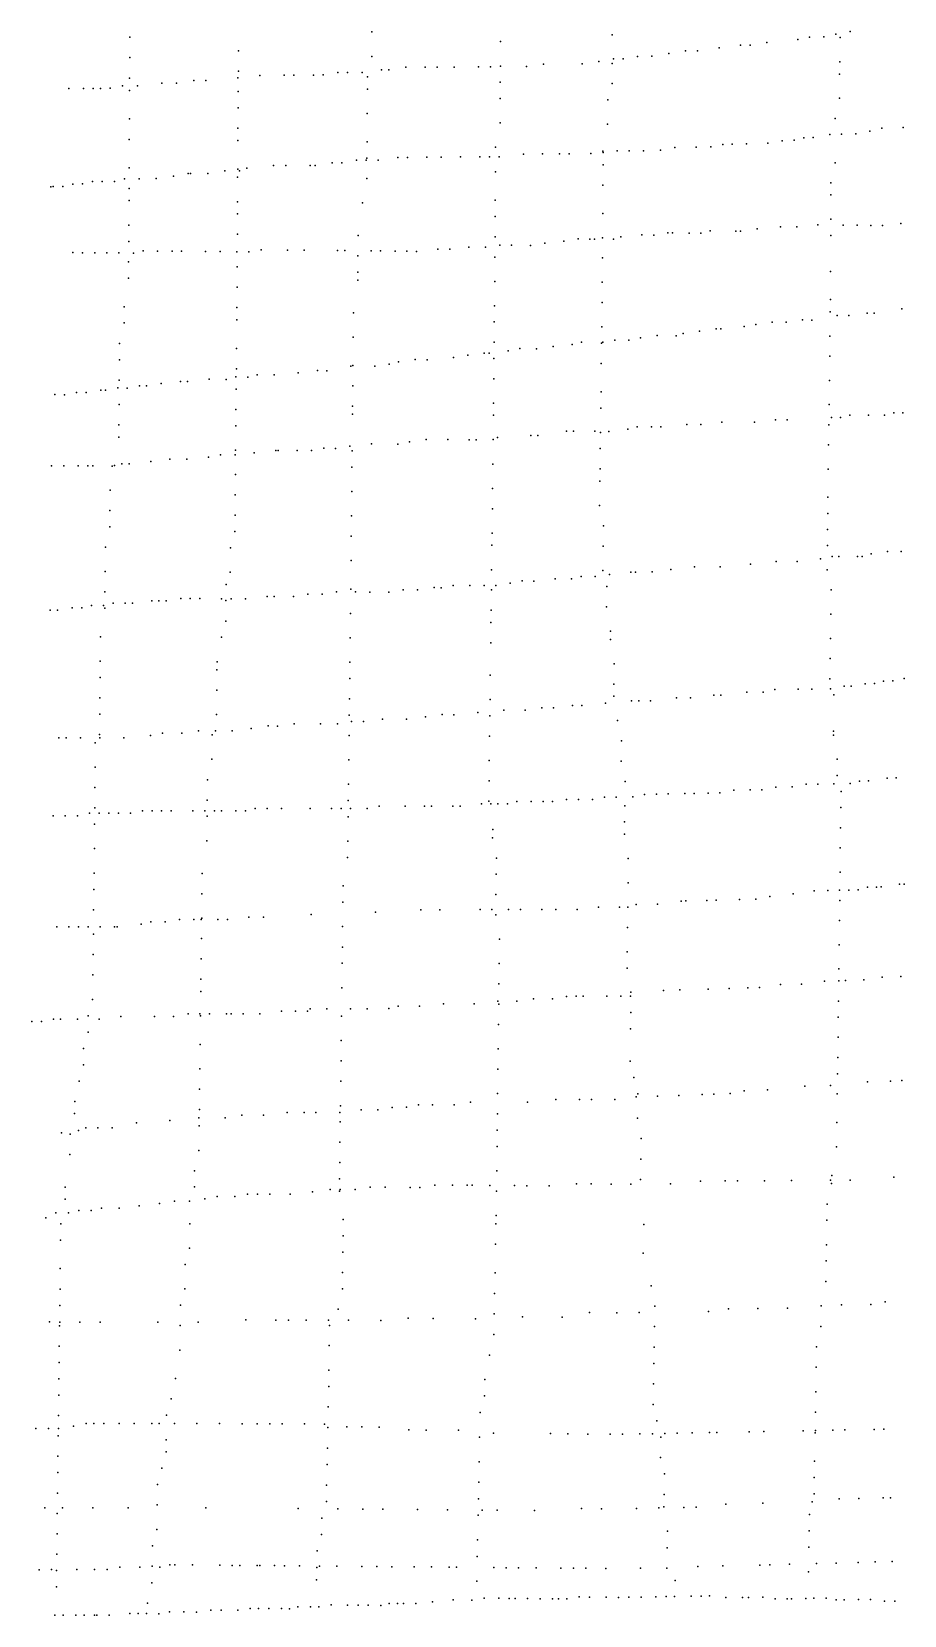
# Model space of a CAD drawing. Header units: metres. Extents: x 694845 to 695018, y 7627495 to 7627806.
# Drawn here: x 694844.9 to 694930.5, y 7627495.2 to 7627650.6 of the extents above; entities that cross this region are included whole.
import ezdxf

# ---------------------------------------------------------------- set-up
doc = ezdxf.new("R2010")
doc.units = ezdxf.units.M

msp = doc.modelspace()

# ---------------------------------------------------------------- linework, layer by layer
at = {"layer": 'Pontos'}
for p in [(694878.28, 7627650.55, 410), (694901.87, 7627650.26, 419), (694923.8, 7627650.32, 427), (694925.19, 7627650.58, 427), (694854.54, 7627650.03, 401), (694865.19, 7627648.7, 404), (694890.9, 7627649.6, 415), (694909.05, 7627648.69, 422), (694910.22, 7627648.71, 423), (694912.34, 7627648.98, 423), (694914.45, 7627649.25, 424), (694915.39, 7627649.26, 424), (694917.03, 7627649.52, 425), (694920.06, 7627649.8, 426), (694921.23, 7627650.05, 426), (694922.63, 7627650.08, 427), (694924.21, 7627649.99, 427), (694854.52, 7627648.03, 401), (694878.27, 7627648.15, 410), (694881.6, 7627647.08, 411), (694883.5, 7627647.09, 412), (694884.69, 7627647.1, 413), (694886.35, 7627647.11, 414), (694888.73, 7627647.12, 415), (694889.91, 7627647.13, 415), (694890.89, 7627647.2, 415), (694893.46, 7627647.15, 416), (694895.12, 7627647.4, 417), (694898.9, 7627647.42, 418), (694900.56, 7627647.66, 419), (694901.85, 7627647.47, 420), (694901.97, 7627647.9, 420), (694902.92, 7627647.91, 420), (694904.33, 7627648.15, 420), (694905.75, 7627648.17, 421), (694907.4, 7627648.43, 422), (694924.19, 7627647.61, 427), (694854.51, 7627646.02, 401), (694859.12, 7627645.53, 401), (694860.8, 7627645.77, 402), (694862, 7627645.78, 402), (694865.12, 7627646.04, 403), (694865.18, 7627646.7, 403), (694867.28, 7627646.28, 404), (694869.67, 7627646.3, 406), (694870.63, 7627646.31, 406), (694872.54, 7627646.32, 407), (694873.49, 7627646.33, 407), (694874.93, 7627646.57, 408), (694875.88, 7627646.57, 409), (694877.31, 7627646.58, 409), (694877.84, 7627646.15, 409), (694879.22, 7627646.83, 410), (694879.93, 7627646.83, 410), (694890.88, 7627645.61, 415), (694924.17, 7627646.42, 427), (694848.53, 7627645.01, 403), (694849.97, 7627645, 402), (694850.93, 7627645, 402), (694851.65, 7627645.01, 402), (694852.61, 7627645.02, 402), (694853.82, 7627645.26, 401), (694854.5, 7627644.82, 401), (694855.27, 7627645.27, 401), (694857.67, 7627645.52, 401), (694865.16, 7627644.7, 404), (694877.84, 7627644.95, 409), (694890.86, 7627644.01, 415), (694901.84, 7627645.48, 420), (694924.16, 7627644.04, 428), (694865.15, 7627643.1, 404), (694877.82, 7627642.56, 409), (694901.42, 7627643.89, 420), (694854.49, 7627642.01, 402), (694865.14, 7627641.1, 404), (694890.85, 7627641.62, 415), (694901.4, 7627641.5, 420), (694923.75, 7627642.07, 428), (694928.31, 7627641.1, 430), (694930.39, 7627641.16, 431), (694854.48, 7627640.01, 402), (694865.14, 7627639.89, 404), (694877.8, 7627639.76, 409), (694912.7, 7627639.52, 425), (694913.63, 7627639.54, 425), (694915.04, 7627639.57, 426), (694917.14, 7627639.62, 427), (694918.54, 7627639.88, 427), (694919.71, 7627639.92, 428), (694920.65, 7627640.17, 428), (694921.58, 7627640.2, 428), (694923.21, 7627640.48, 429), (694924.37, 7627640.52, 429), (694925.76, 7627640.56, 429), (694927.15, 7627640.83, 430), (694876.76, 7627637.96, 409), (694877.71, 7627637.97, 409), (694877.79, 7627638.16, 409), (694878.9, 7627637.98, 410), (694880.81, 7627638.23, 410), (694881.76, 7627638.24, 411), (694883.66, 7627638.25, 412), (694885.09, 7627638.27, 412), (694886.98, 7627638.28, 413), (694888.88, 7627638.3, 414), (694889.83, 7627638.31, 414), (694890.42, 7627639.23, 415), (694890.77, 7627638.31, 415), (694893.14, 7627638.57, 416), (694895.03, 7627638.58, 417), (694896.69, 7627638.6, 417), (694897.63, 7627638.6, 418), (694899.75, 7627638.62, 419), (694900.93, 7627638.86, 420), (694900.97, 7627638.72, 420), (694902.35, 7627638.87, 420), (694903.52, 7627638.88, 421), (694904.94, 7627638.9, 421), (694906.59, 7627638.94, 422), (694908, 7627639.2, 423), (694910.11, 7627639.24, 424), (694911.52, 7627639.27, 424), (694854.46, 7627637.2, 402), (694858.81, 7627636.41, 402), (694860.25, 7627636.65, 403), (694860.49, 7627636.66, 403), (694862.17, 7627636.67, 404), (694863.85, 7627636.92, 404), (694865.11, 7627636.29, 405), (694865.12, 7627637.09, 405), (694865.29, 7627636.93, 405), (694866.01, 7627637.17, 405), (694868.64, 7627637.43, 406), (694869.84, 7627637.44, 406), (694872.23, 7627637.46, 407), (694872.7, 7627637.46, 407), (694874.38, 7627637.71, 408), (694875.33, 7627637.72, 408), (694890.41, 7627636.83, 414), (694900.96, 7627637.52, 420), (694923.73, 7627637.71, 430), (694846.77, 7627635.36, 403), (694847.01, 7627635.37, 403), (694847.97, 7627635.37, 403), (694848.94, 7627635.62, 403), (694849.9, 7627635.63, 403), (694850.87, 7627635.87, 403), (694851.83, 7627635.88, 403), (694853.04, 7627635.89, 403), (694854, 7627636.13, 403), (694854.45, 7627635.2, 403), (694855.45, 7627636.14, 402), (694857.13, 7627636.16, 402), (694877.78, 7627636.16, 409), (694900.95, 7627635.53, 420), (694923.32, 7627635.73, 430), (694854.45, 7627634, 403), (694865.1, 7627633.89, 405), (694877.36, 7627633.77, 409), (694890.39, 7627634.04, 414), (694923.31, 7627634.55, 430), (694854.43, 7627631.6, 403), (694865.09, 7627632.69, 405), (694890.37, 7627632.45, 414), (694900.93, 7627632.75, 420), (694922.02, 7627631.61, 430), (694923.3, 7627632.18, 431), (694924.52, 7627631.59, 431), (694925.88, 7627631.58, 432), (694927.24, 7627631.56, 433), (694928.37, 7627631.55, 433), (694930.19, 7627631.76, 434), (694854.43, 7627629.99, 403), (694865.08, 7627630.69, 405), (694876.93, 7627630.58, 409), (694890.36, 7627630.46, 414), (694897.11, 7627630.03, 418), (694898.51, 7627630.24, 418), (694899.67, 7627630.23, 419), (694900.13, 7627630.22, 419), (694900.91, 7627630.36, 420), (694901.99, 7627630.21, 420), (694902.69, 7627630.43, 421), (694904.77, 7627630.64, 422), (694905.93, 7627630.62, 423), (694907.32, 7627630.84, 423), (694907.78, 7627630.84, 424), (694909.4, 7627630.82, 425), (694910.55, 7627630.81, 425), (694911.48, 7627631.03, 426), (694914, 7627631.01, 427), (694914.46, 7627631, 427), (694916.07, 7627631.22, 428), (694918.36, 7627631.42, 429), (694919.96, 7627631.41, 430), (694923.3, 7627630.59, 431), (694848.95, 7627628.9, 403), (694849.9, 7627628.89, 403), (694851.09, 7627628.88, 403), (694852.27, 7627628.87, 403), (694853.46, 7627628.86, 404), (694854.88, 7627628.84, 404), (694855.83, 7627629.07, 404), (694857.25, 7627629.05, 404), (694858.67, 7627629.04, 404), (694859.61, 7627629.03, 404), (694861.97, 7627629, 405), (694863.39, 7627628.99, 405), (694865.04, 7627628.97, 406), (694866.22, 7627628.96, 406), (694867.4, 7627629.18, 406), (694869.99, 7627629.15, 407), (694871.63, 7627629.14, 407), (694874.92, 7627629.1, 408), (694875.63, 7627629.1, 408), (694876.91, 7627628.59, 409), (694878.2, 7627629.07, 409), (694879.14, 7627629.06, 409), (694880.55, 7627629.05, 410), (694881.72, 7627629.03, 410), (694882.65, 7627629.02, 410), (694884.76, 7627629.23, 411), (694885.93, 7627629.22, 411), (694887.79, 7627629.43, 412), (694889.43, 7627629.42, 413), (694890.35, 7627628.46, 414), (694890.83, 7627629.63, 414), (694891.99, 7627629.62, 415), (694893.85, 7627629.6, 416), (694895.25, 7627629.82, 417), (694854.41, 7627627.99, 404), (694865.06, 7627627.5, 406), (694876.9, 7627626.99, 409), (694900.89, 7627628.37, 420), (694923.28, 7627627.04, 432), (694854.41, 7627626.39, 404), (694865.05, 7627625.5, 406), (694876.9, 7627626.19, 409), (694890.33, 7627626.07, 413), (694900.88, 7627625.98, 420), (694900.86, 7627623.99, 420), (694923.26, 7627624.28, 433), (694853.97, 7627623.59, 404), (694865.02, 7627622.3, 406), (694865.03, 7627623.5, 406), (694876.46, 7627623, 409), (694890.31, 7627623.68, 413), (694920.52, 7627622.29, 432), (694921.43, 7627622.28, 433), (694923.25, 7627623.09, 433), (694923.94, 7627622.73, 434), (694925.07, 7627622.72, 434), (694926.88, 7627622.94, 435), (694927.56, 7627622.94, 435), (694930.28, 7627623.38, 436), (694853.96, 7627621.99, 404), (694890.29, 7627622.09, 413), (694900.83, 7627621.61, 420), (694906.28, 7627620.75, 424), (694908.12, 7627620.74, 425), (694908.82, 7627620.97, 425), (694910.43, 7627621.19, 427), (694912.05, 7627621.41, 428), (694912.5, 7627621.41, 428), (694914.8, 7627621.63, 429), (694915.95, 7627621.85, 430), (694917.55, 7627622.07, 431), (694918.92, 7627622.07, 431), (694923.22, 7627620.71, 434), (694853.53, 7627619.99, 405), (694865, 7627619.5, 407), (694876.44, 7627620.61, 409), (694890.27, 7627620.1, 413), (694891.64, 7627619.25, 414), (694892.81, 7627619.47, 415), (694894.44, 7627619.46, 416), (694896.07, 7627619.68, 417), (694897.93, 7627619.89, 418), (694898.86, 7627620.12, 419), (694900.81, 7627620.01, 420), (694900.94, 7627620.1, 420), (694902.1, 7627620.32, 421), (694903.49, 7627620.3, 422), (694904.65, 7627620.53, 423), (694853.52, 7627618.39, 405), (694876.21, 7627617.76, 409), (694876.41, 7627617.81, 409), (694878.56, 7627617.74, 409), (694879.96, 7627617.96, 409), (694880.9, 7627618.19, 409), (694882.54, 7627618.4, 410), (694883.71, 7627618.39, 410), (694886.28, 7627618.6, 410), (694887.68, 7627618.82, 411), (694889.31, 7627619.04, 412), (694889.78, 7627619.04, 412), (694890.26, 7627618.5, 413), (694900.79, 7627618.02, 420), (694923.2, 7627618.74, 434), (694853.5, 7627616.39, 405), (694857.6, 7627616.04, 406), (694859.49, 7627616.26, 406), (694860.2, 7627616.26, 406), (694862.33, 7627616.47, 407), (694863.98, 7627616.46, 407), (694864.92, 7627616.69, 407), (694864.98, 7627617.5, 407), (694866.1, 7627616.68, 407), (694867.04, 7627616.9, 407), (694868.69, 7627616.89, 407), (694871.04, 7627617.1, 408), (694872.93, 7627617.32, 408), (694873.86, 7627617.31, 408), (694890.24, 7627616.51, 413), (694923.17, 7627616.36, 435), (694847.16, 7627614.96, 404), (694848.11, 7627614.95, 404), (694849.3, 7627615.17, 405), (694850.25, 7627615.17, 405), (694851.68, 7627615.39, 405), (694852.15, 7627615.39, 405), (694853.34, 7627615.61, 405), (694854.28, 7627615.6, 405), (694855.47, 7627615.83, 406), (694856.18, 7627615.82, 406), (694864.96, 7627615.5, 407), (694876.4, 7627615.82, 409), (694900.76, 7627615.24, 420), (694853.48, 7627613.99, 406), (694864.94, 7627613.51, 407), (694876.37, 7627613.03, 409), (694876.38, 7627613.82, 409), (694890.2, 7627612.93, 413), (694890.21, 7627614.12, 413), (694900.74, 7627613.64, 420), (694923.14, 7627613.99, 435), (694925.18, 7627612.94, 436), (694926.99, 7627612.94, 436), (694928.57, 7627612.94, 437), (694929.48, 7627613.17, 438), (694930.38, 7627613.17, 438), (694853.46, 7627611.99, 406), (694864.93, 7627611.91, 408), (694897.36, 7627611.38, 418), (694898.06, 7627611.38, 419), (694900.14, 7627611.36, 420), (694901.53, 7627611.35, 421), (694903.39, 7627611.57, 422), (694904.32, 7627611.79, 423), (694905.71, 7627611.79, 424), (694906.63, 7627611.79, 425), (694909.17, 7627612.03, 426), (694910.55, 7627612.03, 427), (694912.62, 7627612.26, 429), (694915.83, 7627612.26, 431), (694917.89, 7627612.49, 432), (694919.04, 7627612.49, 432), (694923.12, 7627612.01, 434), (694923.36, 7627612.72, 435), (694924.27, 7627612.72, 435), (694853.45, 7627610.79, 406), (694876.13, 7627609.9, 410), (694878.24, 7627610.12, 410), (694880.81, 7627610.11, 410), (694881.98, 7627610.33, 411), (694883.62, 7627610.55, 411), (694885.72, 7627610.54, 411), (694887.82, 7627610.53, 412), (694888.52, 7627610.52, 412), (694890.18, 7627610.54, 414), (694890.62, 7627610.74, 414), (694893.87, 7627610.95, 416), (694894.57, 7627610.94, 416), (694900.71, 7627611.25, 421), (694923.09, 7627610.03, 434), (694856.58, 7627608.39, 407), (694858.47, 7627608.61, 407), (694860.12, 7627608.61, 407), (694862.25, 7627608.83, 408), (694863.43, 7627609.05, 408), (694864.85, 7627609.04, 408), (694864.91, 7627609.51, 408), (694866.73, 7627609.26, 408), (694868.85, 7627609.48, 409), (694869.08, 7627609.48, 409), (694870.96, 7627609.47, 409), (694872.37, 7627609.46, 409), (694873.55, 7627609.69, 409), (694874.72, 7627609.68, 410), (694876.34, 7627609.44, 410), (694900.69, 7627609.66, 421), (694846.86, 7627607.98, 405), (694848.05, 7627607.97, 405), (694849.47, 7627607.97, 406), (694850.42, 7627607.96, 406), (694850.89, 7627607.96, 406), (694852.79, 7627607.95, 406), (694853.02, 7627607.99, 406), (694853.74, 7627608.18, 406), (694854.45, 7627608.17, 407), (694864.89, 7627607.11, 408), (694876.32, 7627607.84, 410), (694890.15, 7627608.15, 414), (694900.67, 7627607.67, 421), (694923.06, 7627607.66, 434), (694852.59, 7627605.59, 407), (694864.87, 7627605.12, 409), (694876.3, 7627605.45, 411), (694890.12, 7627605.76, 414), (694900.65, 7627606.48, 421), (694852.57, 7627603.59, 407), (694890.1, 7627603.76, 415), (694900.62, 7627604.09, 421), (694923.03, 7627604.89, 433), (694864.85, 7627603.12, 409), (694876.28, 7627603.05, 411), (694901, 7627602.09, 421), (694923.01, 7627603.3, 433), (694852.56, 7627601.99, 407), (694864.84, 7627601.52, 409), (694876.26, 7627601.06, 411), (694890.07, 7627601.37, 415), (694922.99, 7627601.72, 433), (694852.13, 7627599.99, 407), (694864.41, 7627599.93, 409), (694890.06, 7627600.18, 415), (694900.98, 7627600.1, 422), (694922.97, 7627600.14, 433), (694923.43, 7627599.06, 433), (694924.11, 7627599.07, 433), (694925.92, 7627599.08, 434), (694926.37, 7627599.08, 434), (694927.28, 7627599.32, 434), (694928.86, 7627599.55, 435), (694930.22, 7627599.56, 435), (694852.11, 7627597.59, 408), (694864.39, 7627597.53, 410), (694876.24, 7627598.67, 412), (694890.03, 7627597.78, 416), (694900.95, 7627597.71, 422), (694903.68, 7627597.54, 423), (694904.15, 7627597.54, 424), (694905.77, 7627597.56, 424), (694907.62, 7627597.8, 425), (694909.92, 7627598.05, 427), (694912.45, 7627598.07, 428), (694915.44, 7627598.32, 430), (694917.96, 7627598.57, 431), (694920.01, 7627598.58, 432), (694922.29, 7627598.83, 432), (694922.95, 7627597.76, 432), (694863.97, 7627596.33, 410), (694876.21, 7627595.88, 412), (694881.35, 7627595.8, 413), (694882.75, 7627595.79, 413), (694884.39, 7627596.02, 414), (694885.09, 7627596.01, 414), (694886.25, 7627596.24, 414), (694887.88, 7627596.23, 415), (694889.28, 7627596.23, 415), (694890, 7627595.79, 416), (694890.44, 7627596.22, 416), (694891.84, 7627596.45, 417), (694893.01, 7627596.67, 417), (694894.17, 7627596.66, 418), (694896.26, 7627596.89, 419), (694897.88, 7627596.88, 420), (694898.81, 7627597.1, 421), (694900.2, 7627597.1, 421), (694901.33, 7627596.12, 422), (694901.6, 7627597.32, 422), (694850.76, 7627594.26, 408), (694851.95, 7627594.26, 408), (694852.09, 7627595.59, 408), (694852.9, 7627594.49, 408), (694854.08, 7627594.49, 408), (694854.79, 7627594.49, 409), (694856.68, 7627594.71, 409), (694857.39, 7627594.71, 409), (694858.1, 7627594.71, 409), (694859.52, 7627594.94, 409), (694860.46, 7627594.94, 409), (694861.4, 7627594.94, 410), (694863.52, 7627594.93, 410), (694863.96, 7627594.74, 410), (694864.47, 7627594.93, 410), (694865.88, 7627594.92, 410), (694868, 7627595.15, 411), (694868.7, 7627595.15, 411), (694870.58, 7627595.15, 411), (694871.99, 7627595.37, 411), (694873.4, 7627595.37, 412), (694874.81, 7627595.6, 412), (694876.68, 7627595.59, 412), (694878.08, 7627595.58, 413), (694879.95, 7627595.58, 413), (694923.33, 7627595.79, 432), (694846.73, 7627593.81, 408), (694847.44, 7627593.81, 408), (694848.86, 7627594.04, 408), (694849.81, 7627594.03, 408), (694852.08, 7627593.99, 408), (694863.94, 7627592.74, 410), (694876.18, 7627593.48, 413), (694889.98, 7627593.8, 416), (694901.31, 7627594.13, 422), (694923.3, 7627593.41, 432), (694851.64, 7627591.19, 409), (694863.52, 7627591.15, 411), (694889.96, 7627592.6, 416), (694901.69, 7627591.74, 423), (694876.15, 7627591.09, 413), (694889.94, 7627590.61, 417), (694901.68, 7627590.94, 423), (694923.27, 7627591.04, 432), (694851.62, 7627588.8, 409), (694863.09, 7627588.75, 411), (694876.12, 7627588.69, 413), (694902.05, 7627588.55, 423), (694923.25, 7627589.06, 431), (694851.61, 7627587.2, 409), (694863.08, 7627587.95, 411), (694876.1, 7627587.09, 414), (694889.9, 7627587.42, 417), (694902.03, 7627586.56, 423), (694923.22, 7627587.08, 431), (694926.67, 7627586.59, 432), (694927.58, 7627586.6, 432), (694928.49, 7627586.84, 432), (694929.39, 7627586.86, 433), (694930.52, 7627587.1, 433), (694851.59, 7627585.2, 410), (694863.06, 7627585.96, 411), (694876.08, 7627585.1, 414), (694889.87, 7627585.03, 418), (694902.01, 7627585.37, 423), (694905.61, 7627584.92, 425), (694908.16, 7627585.19, 426), (694909.54, 7627585.21, 426), (694911.84, 7627585.47, 427), (694912.53, 7627585.48, 428), (694915.06, 7627585.75, 429), (694916.66, 7627585.77, 429), (694917.8, 7627586.01, 430), (694920.09, 7627586.05, 430), (694921.45, 7627586.06, 431), (694923.27, 7627586.09, 431), (694923.61, 7627585.5, 431), (694924.63, 7627586.34, 431), (694925.31, 7627586.35, 432), (694851.58, 7627583.6, 410), (694863.04, 7627583.56, 412), (694876.06, 7627583.5, 414), (694885.17, 7627583.56, 416), (694886.33, 7627583.55, 416), (694888.67, 7627583.78, 417), (694889.85, 7627583.44, 418), (694891.23, 7627584, 418), (694893.32, 7627584, 419), (694894.95, 7627584.23, 420), (694896.11, 7627584.22, 420), (694897.97, 7627584.45, 421), (694898.89, 7627584.45, 422), (694901.21, 7627584.67, 423), (694903.76, 7627584.9, 424), (694904.46, 7627584.91, 424), (694861.27, 7627581.98, 411), (694862.92, 7627581.98, 412), (694864.57, 7627581.98, 412), (694866.45, 7627582.21, 412), (694868.09, 7627582.44, 413), (694869.03, 7627582.43, 413), (694870.67, 7627582.66, 413), (694873.25, 7627582.66, 414), (694874.89, 7627582.65, 414), (694876.29, 7627582.88, 414), (694877.46, 7627582.88, 415), (694879.33, 7627583.11, 415), (694881.67, 7627583.1, 415), (694883.54, 7627583.33, 416), (694902.39, 7627582.98, 423), (694923.57, 7627581.94, 431), (694847.56, 7627581.28, 410), (694848.27, 7627581.28, 410), (694849.69, 7627581.28, 410), (694851.14, 7627580.8, 410), (694851.56, 7627581.6, 410), (694851.59, 7627581.28, 410), (694853.95, 7627581.28, 410), (694856.55, 7627581.52, 411), (694857.74, 7627581.75, 411), (694859.62, 7627581.75, 411), (694862.61, 7627581.57, 412), (694876.04, 7627581.51, 414), (694889.83, 7627581.44, 418), (694902.77, 7627580.98, 423), (694923.56, 7627581.54, 430), (694862.58, 7627579.17, 412), (694876.01, 7627579.11, 415), (694889.8, 7627579.05, 418), (694902.75, 7627578.99, 423), (694923.94, 7627579.17, 430), (694851.12, 7627578.4, 411), (694862.15, 7627577.17, 412), (694923.92, 7627577.59, 430), (694928.82, 7627577.32, 431), (694929.73, 7627577.34, 431), (694851.1, 7627576.41, 411), (694875.98, 7627576.72, 415), (694889.78, 7627577.06, 418), (694903.13, 7627577, 423), (694905.04, 7627575.73, 424), (694906.2, 7627575.75, 424), (694907.35, 7627575.77, 425), (694908.97, 7627575.81, 425), (694909.89, 7627575.82, 426), (694911.27, 7627575.85, 426), (694912.42, 7627575.87, 427), (694913.8, 7627576.13, 427), (694915.4, 7627576.16, 428), (694916.54, 7627576.18, 428), (694917.92, 7627576.43, 428), (694919.51, 7627576.46, 429), (694920.88, 7627576.72, 429), (694922.02, 7627576.74, 429), (694923.61, 7627576.77, 430), (694924.31, 7627576.01, 430), (694925.2, 7627576.8, 430), (694926.11, 7627577.04, 430), (694927.01, 7627577.06, 431), (694851.09, 7627574.41, 411), (694855.77, 7627574.11, 412), (694856.71, 7627574.11, 412), (694857.65, 7627574.11, 412), (694858.6, 7627574.11, 412), (694860.71, 7627574.11, 413), (694861.89, 7627574.11, 413), (694862.13, 7627575.17, 413), (694862.83, 7627574.11, 413), (694863.53, 7627574.11, 413), (694864.94, 7627574.11, 413), (694865.88, 7627574.11, 413), (694866.82, 7627574.34, 414), (694867.99, 7627574.34, 414), (694869.4, 7627574.34, 414), (694872.21, 7627574.33, 415), (694874.32, 7627574.33, 415), (694875.25, 7627574.33, 415), (694875.96, 7627575.12, 415), (694876.19, 7627574.33, 415), (694877.83, 7627574.33, 416), (694879, 7627574.56, 416), (694881.56, 7627574.56, 416), (694883.43, 7627574.56, 417), (694884.13, 7627574.56, 417), (694886.23, 7627574.56, 417), (694886.93, 7627574.56, 417), (694889.02, 7627574.79, 418), (694889.75, 7627575.07, 418), (694889.95, 7627574.79, 418), (694890.65, 7627574.79, 419), (694891.58, 7627574.79, 419), (694892.51, 7627575.02, 419), (694893.91, 7627575.02, 420), (694895.07, 7627575.02, 420), (694896, 7627575.02, 421), (694897.39, 7627575.24, 421), (694898.55, 7627575.24, 422), (694899.94, 7627575.24, 422), (694901.1, 7627575.47, 422), (694902.26, 7627575.47, 423), (694903.1, 7627574.61, 423), (694903.88, 7627575.48, 424), (694924.29, 7627574.43, 430), (694847.01, 7627573.63, 411), (694848.2, 7627573.63, 411), (694849.38, 7627573.63, 411), (694850.57, 7627573.87, 411), (694851.07, 7627572.81, 411), (694851.52, 7627573.87, 411), (694852.46, 7627573.87, 411), (694853.41, 7627573.87, 411), (694854.59, 7627573.88, 412), (694862.11, 7627573.58, 413), (694875.94, 7627573.52, 415), (694903.08, 7627573.02, 423), (694862.08, 7627571.18, 413), (694875.91, 7627571.13, 416), (694890.12, 7627571.48, 419), (694890.13, 7627572.27, 419), (694903.06, 7627571.83, 423), (694924.26, 7627572.45, 429), (694851.05, 7627570.41, 412), (694875.89, 7627569.53, 416), (694890.5, 7627569.48, 419), (694903.44, 7627569.44, 423), (694924.24, 7627570.48, 429), (694851.03, 7627568.01, 412), (694861.63, 7627567.98, 414), (694890.48, 7627567.89, 419), (694924.21, 7627568.1, 429), (694851.01, 7627566.41, 412), (694875.45, 7627566.74, 416), (694903.41, 7627567.05, 423), (694923.03, 7627566.29, 428), (694924.17, 7627566.32, 428), (694925.07, 7627566.34, 429), (694925.98, 7627566.36, 429), (694926.89, 7627566.61, 429), (694927.79, 7627566.63, 429), (694928.24, 7627566.65, 429), (694930.05, 7627566.92, 430), (694930.5, 7627566.93, 430), (694861.61, 7627565.98, 414), (694875.43, 7627565.14, 416), (694890.45, 7627565.9, 419), (694904.22, 7627564.92, 423), (694906.3, 7627564.97, 424), (694908.61, 7627565.25, 425), (694909.07, 7627565.27, 425), (694911.14, 7627565.32, 425), (694912.06, 7627565.34, 426), (694914.36, 7627565.4, 426), (694915.96, 7627565.44, 427), (694917.33, 7627565.7, 427), (694919.62, 7627565.98, 427), (694921.67, 7627566.26, 428), (694924.18, 7627565.33, 428), (694850.98, 7627564.41, 413), (694856.58, 7627563.21, 414), (694857.99, 7627563.21, 414), (694859.41, 7627563.45, 414), (694860.82, 7627563.45, 414), (694861.52, 7627563.45, 414), (694861.58, 7627563.58, 414), (694863.17, 7627563.45, 415), (694864.11, 7627563.45, 415), (694866.22, 7627563.69, 415), (694867.63, 7627563.69, 415), (694872.32, 7627563.93, 416), (694878.64, 7627564.17, 417), (694883.07, 7627564.41, 418), (694884.94, 7627564.41, 418), (694888.9, 7627564.42, 419), (694890.06, 7627564.42, 419), (694890.43, 7627563.9, 419), (694891.69, 7627564.42, 420), (694892.85, 7627564.42, 420), (694894.94, 7627564.42, 421), (694896.33, 7627564.43, 421), (694898.42, 7627564.43, 422), (694900.51, 7627564.66, 422), (694902.59, 7627564.67, 423), (694903.38, 7627564.66, 423), (694924.15, 7627563.36, 428), (694847.38, 7627562.73, 412), (694848.56, 7627562.73, 412), (694849.5, 7627562.73, 413), (694850.45, 7627562.73, 413), (694850.95, 7627562.01, 413), (694851.63, 7627562.74, 413), (694853.04, 7627562.74, 413), (694853.28, 7627562.74, 413), (694855.64, 7627562.98, 414), (694875.41, 7627562.75, 417), (694903.36, 7627562.67, 423), (694861.56, 7627561.58, 415), (694875.38, 7627560.75, 417), (694890.81, 7627561.51, 420), (694903.33, 7627560.29, 423), (694924.13, 7627560.98, 428), (694850.93, 7627560.01, 413), (694861.53, 7627559.58, 415), (694875.36, 7627559.15, 417), (694890.78, 7627559.12, 420), (694903.31, 7627558.69, 423), (694924.1, 7627558.61, 427), (694850.91, 7627558.01, 414), (694861.51, 7627557.59, 415), (694890.75, 7627557.13, 420), (694918.37, 7627557.06, 426), (694920.42, 7627557.12, 426), (694922.7, 7627557.41, 427), (694924.08, 7627557.42, 427), (694924.74, 7627557.47, 427), (694926.55, 7627557.52, 427), (694928.36, 7627557.8, 428), (694930.17, 7627557.85, 428), (694850.88, 7627555.61, 414), (694861.49, 7627556.39, 415), (694875.33, 7627556.76, 417), (694890.65, 7627555.43, 420), (694892.51, 7627555.44, 420), (694894.14, 7627555.67, 421), (694896, 7627555.68, 421), (694897.39, 7627555.91, 421), (694898.32, 7627555.92, 422), (694899.01, 7627555.92, 422), (694901.33, 7627555.92, 422), (694902.72, 7627555.93, 423), (694903.65, 7627555.94, 423), (694903.69, 7627556.31, 423), (694906.89, 7627556.49, 423), (694908.5, 7627556.54, 424), (694911.27, 7627556.62, 424), (694913.33, 7627556.68, 425), (694915.17, 7627556.74, 425), (694916.31, 7627556.77, 426), (694924.06, 7627555.45, 427), (694850.45, 7627554.01, 414), (694853.64, 7627553.92, 415), (694856.94, 7627553.93, 415), (694858.82, 7627553.94, 415), (694860.24, 7627554.18, 416), (694861.41, 7627554.18, 416), (694861.47, 7627553.99, 416), (694862.35, 7627554.18, 416), (694864, 7627554.19, 416), (694864.47, 7627554.19, 416), (694865.64, 7627554.2, 416), (694867.28, 7627554.2, 417), (694869.4, 7627554.44, 417), (694870.8, 7627554.44, 417), (694871.97, 7627554.45, 417), (694872.21, 7627554.68, 417), (694873.85, 7627554.69, 417), (694875.3, 7627553.96, 418), (694876.19, 7627554.69, 418), (694877.82, 7627554.7, 418), (694879.93, 7627554.71, 418), (694880.86, 7627554.94, 418), (694882.96, 7627554.95, 419), (694885.29, 7627555.18, 419), (694888.32, 7627555.19, 419), (694890.73, 7627555.13, 420), (694903.67, 7627554.32, 423), (694924.04, 7627553.86, 427), (694844.9, 7627553.43, 413), (694845.85, 7627553.43, 413), (694847.03, 7627553.67, 413), (694847.74, 7627553.67, 414), (694849.39, 7627553.68, 414), (694850.43, 7627552.4, 414), (694851.52, 7627553.68, 414), (694890.71, 7627553.14, 420), (694903.65, 7627552.73, 423), (694850, 7627550.8, 414), (694861.43, 7627551.19, 416), (694875.27, 7627551.57, 418), (694890.68, 7627550.75, 421), (694924.02, 7627551.89, 427), (694849.98, 7627549.2, 414), (694875.25, 7627549.57, 419), (694903.61, 7627549.55, 423), (694923.99, 7627549.91, 427), (694861.4, 7627548.79, 416), (694890.65, 7627548.76, 421), (694903.99, 7627547.95, 424), (694923.97, 7627548.32, 427), (694930.27, 7627547.64, 428), (694849.56, 7627547.6, 414), (694861.38, 7627546.79, 417), (694875.22, 7627547.58, 419), (694890.62, 7627546.37, 422), (694904.37, 7627546.35, 424), (694906.3, 7627546.11, 424), (694908.38, 7627546.19, 424), (694910.68, 7627546.27, 425), (694911.83, 7627546.31, 425), (694913.44, 7627546.36, 425), (694914.82, 7627546.64, 425), (694917.11, 7627546.72, 426), (694920.76, 7627547.08, 426), (694923.26, 7627547.17, 427), (694923.94, 7627546.33, 427), (694926.89, 7627547.52, 427), (694929.15, 7627547.6, 427), (694849.12, 7627545.6, 415), (694861.36, 7627544.79, 417), (694871.62, 7627544.5, 419), (694872.79, 7627544.51, 419), (694875.13, 7627544.52, 420), (694875.2, 7627545.18, 420), (694877.24, 7627544.76, 420), (694878.87, 7627544.77, 420), (694880.28, 7627545.01, 421), (694881.68, 7627545.02, 421), (694882.84, 7627545.25, 421), (694884.24, 7627545.26, 421), (694886.34, 7627545.27, 422), (694887.97, 7627545.51, 422), (694893.55, 7627545.54, 422), (694896.34, 7627545.78, 423), (694898.66, 7627545.79, 423), (694899.82, 7627545.8, 423), (694902.13, 7627545.78, 424), (694904.22, 7627546.04, 424), (694849.11, 7627544.4, 415), (694850.21, 7627543, 415), (694851.39, 7627543.01, 415), (694852.8, 7627543.01, 415), (694855.17, 7627543.49, 416), (694858.47, 7627543.74, 416), (694861.29, 7627543.99, 417), (694861.34, 7627543.19, 417), (694863.88, 7627544, 417), (694865.52, 7627544.24, 418), (694867.63, 7627544.25, 418), (694869.98, 7627544.5, 419), (694875.18, 7627543.59, 420), (694890.6, 7627544.37, 422), (694904.33, 7627543.95, 424), (694923.89, 7627543.53, 427), (694847.84, 7627542.52, 415), (694848.68, 7627542.4, 415), (694849.5, 7627542.76, 415), (694875.15, 7627541.59, 420), (694890.58, 7627542.78, 423), (694904.7, 7627541.95, 424), (694848.65, 7627540.4, 415), (694861.31, 7627540.79, 417), (694890.56, 7627541.19, 423), (694904.67, 7627539.94, 425), (694923.85, 7627541.14, 427), (694860.88, 7627538.79, 418), (694875.13, 7627539.59, 421), (694890.53, 7627538.79, 424), (694923.4, 7627538.34, 427), (694848.2, 7627537.19, 415), (694860.86, 7627537.2, 418), (694874.18, 7627536.95, 421), (694875.09, 7627536.8, 421), (694875.11, 7627538, 421), (694875.16, 7627536.95, 421), (694876.63, 7627536.94, 422), (694878.1, 7627537.18, 422), (694879.57, 7627537.17, 422), (694882.02, 7627537.16, 423), (694883, 7627537.15, 423), (694884.47, 7627537.39, 423), (694886.18, 7627537.38, 424), (694887.64, 7627537.37, 424), (694888.13, 7627537.37, 424), (694889.84, 7627537.36, 424), (694890.51, 7627536.8, 424), (694892.28, 7627537.34, 424), (694893.49, 7627537.33, 424), (694895.68, 7627537.31, 424), (694898.35, 7627537.52, 424), (694899.81, 7627537.51, 425), (694901.75, 7627537.49, 425), (694903.69, 7627537.48, 425), (694904.63, 7627537.93, 425), (694907.59, 7627537.51, 425), (694910.51, 7627537.77, 425), (694912.93, 7627537.79, 425), (694914.14, 7627537.8, 426), (694916.8, 7627537.82, 426), (694919.45, 7627537.84, 426), (694923.29, 7627537.86, 427), (694923.38, 7627537.54, 427), (694925.2, 7627537.88, 427), (694929.5, 7627538.15, 428), (694848.19, 7627535.99, 415), (694855.45, 7627535.34, 417), (694857.43, 7627535.58, 417), (694858.91, 7627535.81, 417), (694860.39, 7627535.81, 418), (694861.88, 7627536.04, 418), (694863.11, 7627536.28, 418), (694864.83, 7627536.27, 419), (694866.07, 7627536.51, 419), (694867.05, 7627536.5, 419), (694868.28, 7627536.5, 420), (694870.25, 7627536.49, 420), (694872.46, 7627536.72, 421), (694922.95, 7627535.53, 427), (694846.29, 7627534.17, 415), (694847.28, 7627534.65, 415), (694848.52, 7627534.65, 416), (694849.52, 7627534.89, 416), (694850.75, 7627534.88, 416), (694851.74, 7627535.12, 416), (694853.48, 7627535.11, 416), (694875.47, 7627534, 422), (694890.47, 7627534.4, 425), (694922.92, 7627533.93, 427), (694847.75, 7627533.59, 416), (694860.41, 7627533.6, 418), (694875.45, 7627532.41, 422), (694890.45, 7627533.59, 425), (694904.96, 7627533.52, 425), (694847.73, 7627531.99, 416), (694860.38, 7627531.2, 418), (694875.43, 7627530.81, 423), (694890.41, 7627531.58, 425), (694904.91, 7627530.71, 426), (694922.88, 7627531.54, 427), (694847.7, 7627529.19, 416), (694859.95, 7627529.6, 418), (694922.85, 7627529.94, 427), (694875.41, 7627528.82, 423), (694890.36, 7627528.76, 426), (694905.67, 7627527.51, 426), (694922.82, 7627527.94, 427), (694847.68, 7627527.18, 416), (694859.92, 7627527.2, 419), (694875.39, 7627527.22, 423), (694890.32, 7627526.75, 426), (694928.65, 7627525.93, 427), (694847.66, 7627525.58, 416), (694859.49, 7627525.6, 419), (694874.96, 7627525.22, 424), (694881.85, 7627524.33, 426), (694884.29, 7627524.31, 427), (694890.28, 7627524.74, 427), (694893.05, 7627524.47, 427), (694896.95, 7627524.43, 427), (694899.63, 7627524.89, 426), (694902.3, 7627524.86, 426), (694904.5, 7627524.88, 426), (694906.05, 7627525.51, 426), (694911.32, 7627524.97, 426), (694913.26, 7627525.24, 426), (694916.16, 7627525.28, 426), (694919.06, 7627525.32, 426), (694922.37, 7627525.53, 427), (694924.34, 7627525.63, 427), (694927.22, 7627525.67, 427), (694846.66, 7627523.96, 416), (694847.63, 7627523.58, 416), (694847.65, 7627523.95, 416), (694849.63, 7627523.95, 417), (694851.61, 7627523.94, 417), (694857.29, 7627523.93, 418), (694859.47, 7627523.6, 419), (694861.24, 7627523.92, 419), (694865.92, 7627524.15, 421), (694868.87, 7627524.14, 422), (694870.1, 7627524.14, 422), (694871.82, 7627524.14, 423), (694874.03, 7627524.13, 423), (694874.12, 7627523.62, 423), (694875.99, 7627524.12, 424), (694879.17, 7627524.11, 425), (694888.43, 7627524.27, 427), (694906.01, 7627523.5, 426), (694922.34, 7627523.52, 427), (694847.61, 7627521.58, 416), (694859.44, 7627521.2, 418), (694874.1, 7627521.63, 423), (694890.25, 7627522.73, 427), (694905.97, 7627521.49, 426), (694921.9, 7627521.51, 427), (694847.59, 7627519.98, 416), (694889.81, 7627520.71, 427), (694905.94, 7627519.88, 426), (694847.57, 7627518.38, 416), (694859, 7627518.4, 418), (694874.07, 7627519.23, 423), (694889.36, 7627518.3, 427), (694921.87, 7627519.51, 427), (694847.55, 7627516.77, 416), (694874.04, 7627517.62, 423), (694889.33, 7627516.69, 427), (694905.91, 7627517.87, 426), (694921.83, 7627517.1, 426), (694858.57, 7627516.4, 418), (694874, 7627515.61, 423), (694888.89, 7627515.08, 427), (694905.87, 7627515.85, 426), (694921.79, 7627515.1, 426), (694845.3, 7627513.5, 416), (694846.54, 7627513.5, 416), (694847.53, 7627514.77, 416), (694847.53, 7627513.5, 416), (694849.01, 7627513.74, 416), (694850.25, 7627513.99, 416), (694851, 7627513.99, 416), (694851.99, 7627513.98, 416), (694853.47, 7627513.98, 416), (694854.95, 7627513.98, 416), (694856.68, 7627513.98, 417), (694857.42, 7627513.98, 417), (694858.14, 7627514.8, 417), (694858.9, 7627513.98, 417), (694861.12, 7627513.98, 418), (694863.34, 7627513.98, 419), (694865.55, 7627513.97, 420), (694867.03, 7627513.97, 420), (694868.26, 7627513.97, 421), (694869.48, 7627513.97, 421), (694871.68, 7627513.95, 422), (694873.63, 7627513.93, 423), (694873.96, 7627513.59, 423), (694875.82, 7627513.67, 423), (694877.29, 7627513.65, 424), (694878.99, 7627513.64, 425), (694906.25, 7627514.25, 426), (694928.52, 7627513.43, 426), (694847.5, 7627512.77, 416), (694858.11, 7627512.4, 417), (694881.92, 7627513.37, 426), (694883.62, 7627513.35, 426), (694886.79, 7627513.32, 427), (694888.85, 7627512.66, 427), (694890.2, 7627513.05, 427), (694895.8, 7627513, 427), (694897.51, 7627512.98, 427), (694899.46, 7627512.96, 427), (694901.65, 7627512.94, 426), (694902.86, 7627512.93, 426), (694904.58, 7627512.97, 426), (694905.8, 7627512.99, 426), (694906.64, 7627512.65, 426), (694907.02, 7627513.01, 426), (694908.24, 7627513.04, 426), (694909.7, 7627513.07, 426), (694911.41, 7627513.1, 426), (694912.14, 7627513.11, 426), (694915.29, 7627513.18, 426), (694916.74, 7627513.2, 426), (694920.6, 7627513.28, 426), (694921.76, 7627513.09, 426), (694921.8, 7627513.3, 426), (694923.49, 7627513.33, 426), (694924.69, 7627513.36, 426), (694927.56, 7627513.41, 426), (694847.48, 7627510.77, 416), (694858.1, 7627511.2, 417), (694873.92, 7627511.57, 423), (694906.6, 7627510.64, 426), (694847.46, 7627509.17, 416), (694857.67, 7627509.6, 416), (694873.89, 7627509.96, 423), (694888.8, 7627510.24, 427), (694906.98, 7627509.04, 426), (694921.71, 7627510.29, 426), (694857.24, 7627508, 416), (694873.84, 7627507.94, 422), (694888.76, 7627508.22, 427), (694921.68, 7627508.68, 426), (694846.19, 7627505.72, 415), (694847.43, 7627507.17, 415), (694847.93, 7627505.72, 415), (694850.9, 7627505.73, 415), (694854.36, 7627505.73, 415), (694857.22, 7627506, 416), (694862, 7627505.73, 418), (694873.81, 7627506.32, 422), (694888.73, 7627506.6, 427), (694906.44, 7627505.7, 426), (694906.92, 7627505.81, 426), (694906.94, 7627507.02, 426), (694908.88, 7627505.76, 426), (694910.1, 7627505.78, 426), (694913.02, 7627506.09, 426), (694916.65, 7627506.18, 426), (694921.48, 7627506.29, 426), (694921.66, 7627507.08, 426), (694924.13, 7627506.59, 426), (694926.05, 7627506.63, 426), (694928.45, 7627506.69, 426), (694929.16, 7627506.7, 426), (694847.41, 7627505.16, 415), (694871.04, 7627505.65, 421), (694873.38, 7627504.71, 422), (694874.95, 7627505.61, 423), (694877.39, 7627505.59, 424), (694879.35, 7627505.57, 425), (694882.76, 7627505.54, 426), (694885.69, 7627505.52, 427), (694888.7, 7627504.99, 427), (694889.11, 7627505.49, 427), (694890.57, 7627505.48, 427), (694894.23, 7627505.44, 427), (694898.86, 7627505.65, 427), (694900.81, 7627505.63, 426), (694904.23, 7627505.65, 426), (694921.22, 7627505.06, 426), (694847.39, 7627503.16, 415), (694857.19, 7627503.6, 415), (694873.34, 7627503.09, 422), (694888.65, 7627502.56, 427), (694907.29, 7627503.41, 426), (694921.19, 7627503.45, 426), (694847.36, 7627501.16, 415), (694856.76, 7627502, 415), (694872.91, 7627501.48, 422), (694907.26, 7627501.79, 426), (694921.16, 7627501.84, 426), (694845.63, 7627499.64, 415), (694846.86, 7627499.65, 415), (694847.34, 7627499.56, 415), (694849.34, 7627499.65, 415), (694851.07, 7627499.65, 415), (694852.31, 7627499.66, 415), (694853.55, 7627499.9, 415), (694855.52, 7627499.9, 415), (694856.73, 7627499.99, 415), (694857.48, 7627499.89, 415), (694858.47, 7627500.13, 416), (694858.96, 7627500.12, 416), (694860.67, 7627500.11, 417), (694863.36, 7627500.08, 418), (694864.58, 7627500.07, 418), (694865.32, 7627500.07, 419), (694867.03, 7627500.05, 419), (694867.28, 7627500.05, 419), (694868.74, 7627500.04, 420), (694869.72, 7627500.03, 420), (694871.19, 7627500.02, 421), (694872.87, 7627499.86, 422), (694873.14, 7627500, 422), (694874.85, 7627499.99, 423), (694877.3, 7627499.97, 424), (694878.76, 7627499.95, 424), (694880.23, 7627499.94, 425), (694882.43, 7627499.92, 426), (694884.14, 7627499.91, 426), (694885.85, 7627499.89, 427), (694886.58, 7627499.89, 427), (694888.62, 7627500.95, 427), (694890.24, 7627499.85, 427), (694891.46, 7627499.84, 427), (694892.68, 7627499.83, 427), (694894.39, 7627499.82, 427), (694896.83, 7627499.8, 427), (694898.05, 7627499.79, 427), (694899.27, 7627499.78, 427), (694901.22, 7627499.76, 426), (694904.64, 7627499.8, 426), (694907.23, 7627499.78, 426), (694910.26, 7627499.95, 426), (694912.7, 7627500.01, 426), (694916.34, 7627500.1, 426), (694917.31, 7627500.13, 426), (694919.24, 7627500.18, 426), (694921.9, 7627500.25, 426), (694923.82, 7627500.3, 425), (694925.98, 7627500.35, 425), (694927.66, 7627500.4, 425), (694929.34, 7627500.44, 425), (694847.32, 7627497.96, 415), (694856.7, 7627498.37, 415), (694872.85, 7627498.65, 422), (694888.58, 7627498.52, 427), (694908.03, 7627498.59, 426), (694921.12, 7627499.43, 426), (694856.25, 7627496.35, 414), (694879.97, 7627496.33, 425), (694884.23, 7627496.49, 427), (694886.26, 7627496.68, 427), (694888.09, 7627496.66, 427), (694889.3, 7627496.85, 427), (694890.72, 7627496.84, 427), (694891.74, 7627496.83, 427), (694892.34, 7627496.82, 427), (694893.56, 7627496.81, 427), (694894.78, 7627496.8, 427), (694895.99, 7627496.79, 427), (694896.6, 7627496.78, 427), (694897.41, 7627496.77, 427), (694898.63, 7627496.97, 427), (694899.64, 7627496.96, 427), (694901.26, 7627496.94, 426), (694902.47, 7627496.93, 426), (694903.49, 7627496.94, 426), (694904.71, 7627496.96, 426), (694906.14, 7627496.99, 426), (694907.15, 7627497, 426), (694907.96, 7627497.02, 426), (694909.59, 7627497.04, 426), (694910.6, 7627497.06, 426), (694911.41, 7627497.07, 426), (694913.02, 7627496.9, 426), (694914.63, 7627496.92, 426), (694915.23, 7627496.93, 426), (694916.64, 7627496.96, 426), (694917.84, 7627496.78, 426), (694919.04, 7627496.8, 426), (694919.44, 7627496.8, 426), (694920.84, 7627496.83, 425), (694921.64, 7627496.84, 425), (694922.84, 7627496.86, 425), (694923.83, 7627496.68, 425), (694924.62, 7627496.69, 425), (694926.02, 7627496.71, 425), (694927.21, 7627496.73, 425), (694928.59, 7627496.55, 425), (694929.58, 7627496.56, 425), (694847.16, 7627495.18, 415), (694847.99, 7627495.18, 415), (694849.22, 7627495.18, 415), (694850.05, 7627495.18, 415), (694851.08, 7627495.18, 414), (694851.28, 7627495.18, 414), (694852.5, 7627495.17, 414), (694854.54, 7627495.35, 414), (694855.36, 7627495.34, 414), (694856.17, 7627495.33, 414), (694857.39, 7627495.32, 415), (694858.41, 7627495.52, 415), (694859.84, 7627495.5, 416), (694861.06, 7627495.49, 416), (694862.48, 7627495.68, 417), (694863.5, 7627495.67, 417), (694865.13, 7627495.66, 418), (694866.35, 7627495.85, 419), (694867.16, 7627495.84, 419), (694868.18, 7627495.83, 419), (694869.4, 7627495.82, 420), (694870.21, 7627495.81, 420), (694871.03, 7627496.01, 421), (694872.25, 7627496, 421), (694873.06, 7627495.99, 422), (694874.28, 7627496.18, 422), (694875.9, 7627496.17, 423), (694876.92, 7627496.16, 423), (694877.93, 7627496.15, 424), (694879.15, 7627496.13, 424), (694880.78, 7627496.32, 425), (694881.39, 7627496.32, 425), (694882.6, 7627496.31, 426)]:
    msp.add_point(p, dxfattribs=at)

doc.saveas('drawing.dxf')
